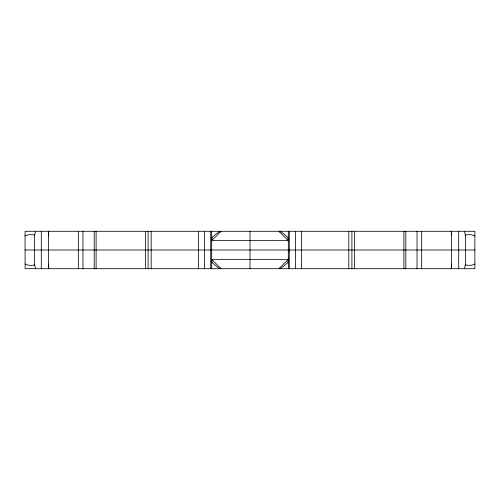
<?xml version="1.0" encoding="UTF-8"?>
<svg xmlns="http://www.w3.org/2000/svg" width="500" height="500" viewBox="0 0 500 500"><rect width="100%" height="100%" fill="white"/><g stroke="black" fill="none" stroke-linecap="round" stroke-linejoin="round"><path stroke-width="0.75" d="M78.331 268.706L78.331 231.294M278.962 268.706L288.294 259.381L288.319 258.188M288.319 251.169L288.319 250M421.669 231.294L421.669 268.706M25 235.969L25.131 231.294L474.869 231.294L474.869 268.706L25.131 268.706L25.038 235.956A15.394 14.212 90 0 1 34.425 235.094L34.425 264.906A15.394 14.212 -90 0 1 25.038 264.044M48.537 235.969L48.756 233.05M451.463 264.031L451.244 266.95M48.863 231.881L48.913 231.294M451.138 268.119L451.087 268.706M35.444 231.294L34.844 234.431A3.531 3.262 -85.7 0 1 34.75 234.719L34.744 234.731M464.556 268.706L465.169 265.538A3.531 3.262 -85.7 0 1 465.25 265.281L465.256 265.269M220.681 231.325L220.287 232.044M279.306 268.706L279.713 267.956M221.038 231.294L211.694 240.637L288.312 240.644L278.962 231.294M219.7 231.294L216.812 233.456A122.069 3.231 -45 0 0 211.938 237.638L211.806 237.75M280.3 268.706L283.188 266.544A122.069 3.231 -45 0 0 288.062 262.362L288.212 262.238M25.038 250L475 250M288.312 259.356L211.688 259.356L221.038 268.706M280.3 231.294L283.188 233.456A122.069 3.231 45 0 1 288.062 237.638L288.212 237.763M219.7 268.706L216.812 266.544A122.069 3.231 45 0 1 211.938 262.362L211.806 262.25M279.713 232.044L279.331 231.363M220.287 267.956L220.694 268.706M465.256 234.731L465.25 234.719A3.531 3.262 85.6 0 1 465.169 234.462L464.556 231.294M34.744 265.269L34.744 265.281A3.531 3.262 85.6 0 1 34.831 265.538L35.444 268.706M451.087 231.294L451.138 231.881M48.913 268.706L48.863 268.119M48.756 266.95L48.537 264.031M451.312 233.925L451.425 235.387M458.706 231.294L458.706 268.706M451.463 231.294L451.463 268.706M417.031 231.294L417.031 268.706M405.812 231.294L405.812 268.706M403.894 231.294L403.894 268.706M354.506 231.294L354.506 268.706M351.906 231.294L351.906 268.706M348.819 231.294L348.819 268.706M301.381 231.294L301.381 268.706M295.538 231.294L295.538 268.706M289.275 231.294L289.275 268.706M288.319 231.294L288.319 268.706M288.081 237.65L288.081 240.738M288.081 259.262L288.081 262.35M250 231.294L250 268.706M211.919 237.65L211.919 240.738M211.919 259.262L211.919 262.35M211.681 231.294L211.681 268.706M210.725 231.294L210.725 268.706M204.462 231.294L204.462 268.706M198.619 231.294L198.619 268.706M151.181 231.294L151.181 268.706M148.094 231.294L148.094 268.706M145.494 231.294L145.494 268.706M96.106 231.294L96.106 268.706M94.188 231.294L94.188 268.706M82.969 231.294L82.969 268.706M48.537 231.294L48.537 268.706M41.294 231.294L41.294 268.706M465.506 235.144A0.925 0.856 85.8 0 1 465.281 234.725M475 235.975A15.394 14.212 -90 0 0 465.575 235.094L465.575 264.906A15.394 14.212 90 0 0 475 264.025M465.281 265.275A0.925 0.856 -86 0 1 465.506 264.856M34.719 234.725A0.925 0.856 -86 0 1 34.494 235.144M34.494 264.856A0.925 0.856 85.8 0 1 34.719 265.275"/></g></svg>
